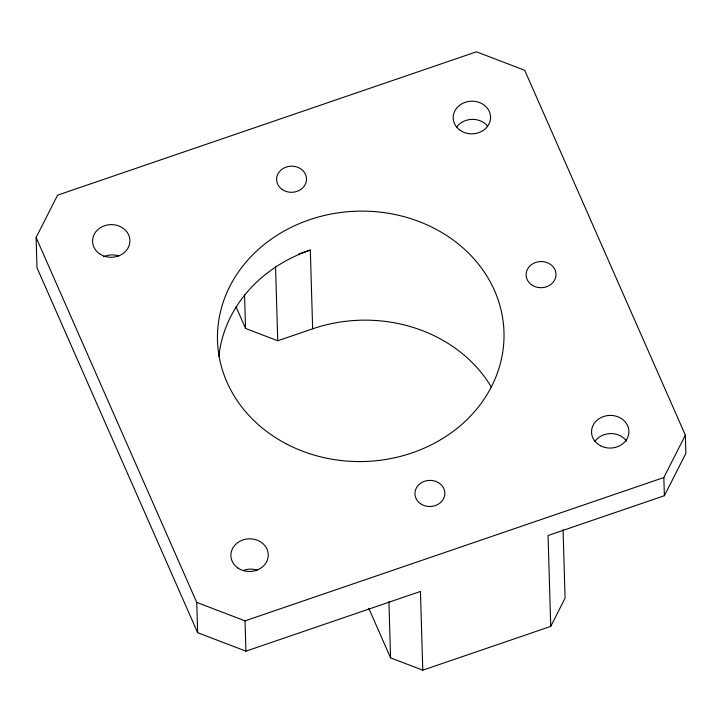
<?xml version="1.0" encoding="UTF-8"?>
<svg xmlns="http://www.w3.org/2000/svg" width="722" height="722" viewBox="0 0 722 722"><rect width="100%" height="100%" fill="white"/><g stroke="black" fill="none" stroke-linecap="round" stroke-linejoin="round"><path stroke-width="1.08" d="M422.776 670.178L420.439 591.435L245.931 651.154L197.647 632.689L37.002 267.79L36.1 237.502L57.616 195.157L476.43 51.822L524.713 70.278L685.358 435.176L685.9 453.353L664.384 495.707L548.052 535.516L550.742 626.389L422.776 670.178L390.584 657.877L368.771 608.321M550.742 626.389L565.091 598.15L563.061 529.722M664.384 495.707L663.843 477.531L685.358 435.176M298.682 254.045L310.316 250.065L312.653 328.817A143.308 125.222 -1.7 0 1 491.547 387.479M236.013 306.769L245.552 328.456L277.744 340.766L312.653 328.817M36.1 237.502L196.745 602.401L245.038 620.866L663.843 477.531M388.914 601.625L390.584 657.877M275.542 266.508L277.744 340.766M244.55 294.702L245.552 328.456M245.038 620.866L245.931 651.154M196.745 602.401L197.647 632.689M594.865 441.431A18.691 16.335 -1.7 0 1 626.606 441.142M243.783 570.245A18.691 16.335 -1.7 0 1 257.185 570.154M103.661 256.734A18.691 16.335 -1.7 0 1 118.85 255.94M456.494 127.271A18.691 16.335 -1.7 0 1 487.549 125.989M218.901 356.515A143.308 125.222 -1.7 0 1 310.316 250.065M600.388 445.7A18.691 16.335 -1.7 0 0 628.898 432.099A18.691 16.335 -1.7 0 0 601.363 417.415A18.691 16.335 -1.7 0 0 600.388 445.7M237.809 567.934A18.691 16.335 -1.7 0 0 268.033 557.592A18.691 16.335 -1.7 0 0 242.881 539.957A18.691 16.335 -1.7 0 0 237.809 567.934M99.474 253.72A18.691 16.335 -1.7 0 0 129.698 243.377A18.691 16.335 -1.7 0 0 104.546 225.742A18.691 16.335 -1.7 0 0 99.474 253.72M460.122 130.294A18.691 16.335 -1.7 0 0 490.346 119.951A18.691 16.335 -1.7 0 0 465.194 102.316A18.691 16.335 -1.7 0 0 460.122 130.294M285.831 443.624A143.308 125.222 -1.7 0 0 503.974 338.645A143.308 125.222 -1.7 0 0 292.392 226.753A143.308 125.222 -1.7 0 0 285.831 443.624M282.149 189.453A14.954 13.068 -1.7 0 0 306.327 181.177A14.954 13.068 -1.7 0 0 286.21 167.071A14.954 13.068 -1.7 0 0 282.149 189.453M420.484 503.667A14.954 13.068 -1.7 0 0 444.662 495.391A14.954 13.068 -1.7 0 0 424.545 481.285A14.954 13.068 -1.7 0 0 420.484 503.667M531.636 284.847A14.954 13.068 -1.7 0 0 555.823 276.571A14.954 13.068 -1.7 0 0 535.697 262.465A14.954 13.068 -1.7 0 0 531.636 284.847"/></g></svg>
